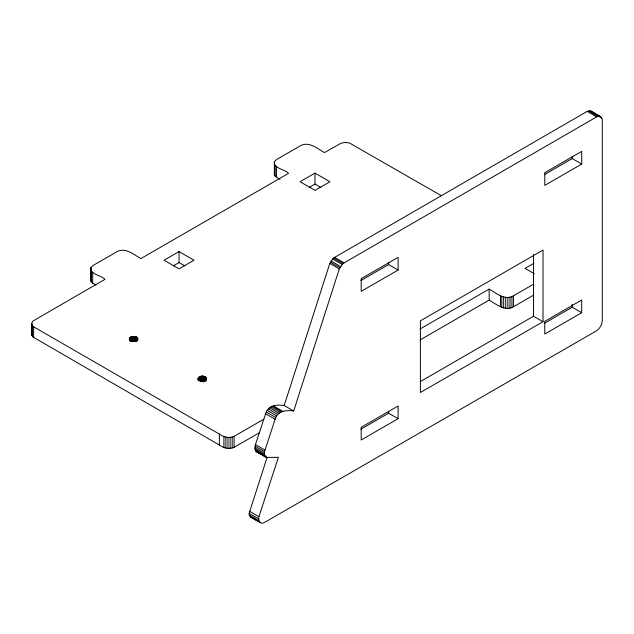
<?xml version="1.0" encoding="UTF-8"?>
<svg xmlns="http://www.w3.org/2000/svg" width="634" height="634" viewBox="0 0 634 634"><rect width="100%" height="100%" fill="white"/><g stroke="black" fill="none" stroke-linecap="round" stroke-linejoin="round"><path stroke-width="0.95" d="M360.92 429.194L388.626 413.202L388.626 411.244M360.936 280.545L388.634 264.552L388.634 262.603M398.12 418.686L398.12 405.99L361.182 427.308L361.182 440.004L398.12 418.686L388.626 413.202M398.136 270.036L398.136 257.341L361.198 278.667L361.198 291.363L398.136 270.036L388.634 264.552M420.326 381.581L533.527 316.239L533.527 254.385M543.021 321.715L543.029 250.05L420.397 320.836L420.39 392.501L543.021 321.715L533.527 316.239M544.503 323.221L572.209 307.228L572.209 304.304M544.519 174.58L572.217 158.587L572.217 156.63M581.703 312.713L581.703 300.025L544.764 321.343L544.764 334.039L581.703 312.713L572.209 307.228M581.719 164.071L581.719 151.375L544.78 172.694L544.78 185.39L581.719 164.071L572.217 158.587M129.391 338.627C129.819 342.297 137.071 342.32 137.824 338.794C136.627 335.029 128.203 335.711 129.391 340.45M198.18 378.339C198.672 381.953 205.479 382.001 206.613 378.744C205.788 374.599 196.698 375.423 198.157 380.4M260.431 522.86L258.815 520.577L258.91 516.678L278.421 457.32L266.335 457.415L255.97 451.321L254.955 449.189L255.439 444.592L265.606 413.78C267.691 405.546 276.955 404.27 284.183 405.514L293.685 410.998L339.309 268.895L342.994 263.514L596.713 116.854C599.606 114.92 602.958 117.797 602.3 120.991L602.284 320.582C602.11 324.64 599.859 328.563 596.499 330.821L267.619 520.665L263.34 522.987L261.755 523.224L250.937 517.376L249.313 515.093L249.122 513.318L267.096 457.407M266.335 457.415L264.457 454.673L264.521 451.638L275.101 419.264C277.185 411.03 286.449 409.754 293.685 410.998M280.006 179.335L276.575 177.354L274.411 175.142L274.427 161.71L276.622 159.506L300.548 145.693C309.051 141.073 317.515 148.697 324.465 152.588L341.155 143.157L345.284 142.444L349.469 142.983L441.351 195.708M95.98 285.054L92.691 283.16L90.733 280.902L90.955 267.477L93.174 265.424L117.227 251.539C125.738 247.212 133.972 254.765 140.899 258.593L288.581 173.32C284.626 169.286 275.774 169.04 274.142 162.938M90.575 279.665L90.955 267.477M284.183 405.514L329.807 263.411L333.492 258.038L587.219 111.37L590.785 111.029L600.279 116.513M259.615 432.586L234.081 447.311C229.199 449.522 223.517 448.151 219.356 445.02L32.469 336.702L31.7 334.269L31.7 323.3L33.111 320.947L105.006 279.317C101.194 275.164 91.7 275.085 90.575 268.697M179.05 251.587L164.095 260.217L179.05 268.856L194.004 260.217L179.05 251.587L179.05 262.555L173.233 265.908M314.995 173.098L300.041 181.736L314.995 190.366L329.949 181.736L314.995 173.098L314.995 184.066L309.178 187.426M31.7 323.3L32.469 325.733L33.665 326.819L219.356 434.052C223.517 437.183 229.199 438.562 234.081 436.343L263.871 419.161M420.001 329.038L489.155 289.12C496.113 293.098 505.013 300.873 513.508 295.777L533.741 284.095M534.002 263.221L525.047 268.396L534.327 273.753M420.001 340.006L489.155 300.08C496.113 304.066 505.013 311.841 513.508 306.745L533.741 295.064M256.841 451.939L261.097 454.023M250.937 517.376L252.253 517.74M590.785 111.029L601.143 117.108M589.731 110.776L599.233 116.26M594.668 113.914L597.046 115.285M599.415 116.656L601.793 118.027M588.534 110.887L598.028 116.371M587.219 111.37L596.713 116.854M314.995 184.066L320.812 187.426M334.443 257.293L343.937 262.777M333.492 258.038L342.994 263.514M332.596 258.91L342.091 264.394M331.011 261.01L340.506 266.494M330.354 262.183L339.848 267.667M329.807 263.411L339.309 268.895M179.05 262.555L184.866 265.908M273.389 405.887L282.883 411.371M272.097 406.18L281.591 411.664M270.789 406.822L280.291 412.306M269.521 407.781L279.015 413.257M268.317 408.993L277.811 414.477M267.231 410.428L276.733 415.912M266.312 412.045L275.814 417.529M265.606 413.78L275.101 419.264M255.439 444.592L264.941 450.077M255.026 446.162L264.521 451.638M254.852 447.77L264.346 453.247M254.955 449.189L264.457 454.673M255.336 450.386L264.838 455.87M262.682 454.943L267.429 457.685M255.97 451.321L265.464 456.797M249.408 511.194L258.91 516.678M249.122 513.318L258.617 518.794M249.313 515.093L258.815 520.577M253.045 518.2L259.377 521.853M249.939 516.472L259.433 521.956M591.649 111.624L592.299 112.543M513.508 295.777L513.508 306.745M511.931 296.577L511.931 307.545M509.982 297.164L509.982 308.132M507.874 297.433L507.874 308.401M505.726 297.394L505.726 308.354M503.65 297.029L503.65 307.997M501.756 296.355L501.756 307.324M500.456 295.642L500.456 306.61M489.155 289.12L489.155 300.08M276.575 166.385L276.575 177.354M275.219 165.347L275.219 176.307M274.427 161.71L274.427 163.54M274.411 164.174L274.411 175.142M234.081 436.343L234.081 447.311M232.187 437.016L232.187 447.984M230.11 437.381L230.11 448.341M227.963 437.42L227.963 448.389M225.855 437.151L225.855 448.119M223.905 436.564L223.905 447.533M219.356 434.052L219.356 445.02M206.407 377.832L206.51 379.885M206.256 377.618L206.256 380.352M206.074 377.404L206.074 381.058M205.86 377.198L205.86 380.86M205.598 377.008L205.598 380.662M205.305 376.834L205.305 380.487M204.98 376.667L204.98 381.24M204.639 376.533L204.639 381.105M204.283 376.414L204.283 380.986M203.91 376.319L203.91 381.803M203.53 376.247L203.53 381.731M203.134 376.2L203.134 381.684M202.737 376.168L202.737 381.652M202.341 376.16L202.341 381.644M201.937 376.176L201.937 381.652M201.541 376.208L201.541 381.692M201.152 376.263L201.152 381.747M200.772 376.342L200.772 380.915M200.407 376.445L200.407 381.01M200.051 376.564L200.051 381.137M199.718 376.707L199.718 380.368M199.401 376.873L199.401 380.527M199.116 377.056L199.116 380.709M198.862 377.254L198.862 380.907M198.648 377.46L198.648 380.194M198.482 377.666L198.482 380.408M198.339 377.888L198.339 379.718M198.244 378.118L198.244 379.94M137.721 338.342L137.792 340.395M137.61 338.112L137.61 339.943M137.467 337.898L137.467 339.721M137.285 337.684L137.285 340.426M137.063 337.486L137.063 341.14M136.801 337.296L136.801 340.949M136.508 337.114L136.508 341.678M136.191 336.955L136.191 341.52M135.842 336.812L135.842 341.385M135.486 336.702L135.486 341.266M135.113 336.606L135.113 341.171M134.733 336.527L134.733 341.1M134.345 336.48L134.345 341.044M133.94 336.448L133.94 341.021M133.544 336.44L133.544 341.013M133.148 336.456L133.148 341.021M132.752 336.488L132.752 341.06M132.363 336.551L132.363 341.116M131.983 336.622L131.983 341.195M131.61 336.725L131.61 341.298M131.254 336.844L131.254 341.417M130.921 336.995L130.921 340.648M130.604 337.153L130.604 340.815M130.319 337.336L130.319 340.997M130.073 337.534L130.073 341.187M129.859 337.74L129.859 340.482M129.685 337.954L129.685 340.696M129.55 338.168L129.55 339.998M129.447 338.397L129.447 340.22M92.691 272.192L92.691 283.16M91.439 271.122L91.439 282.09M90.733 269.933L90.733 280.902M33.665 326.819L33.665 337.787M32.469 325.733L32.469 336.702M31.811 324.545L31.811 335.505"/></g></svg>
